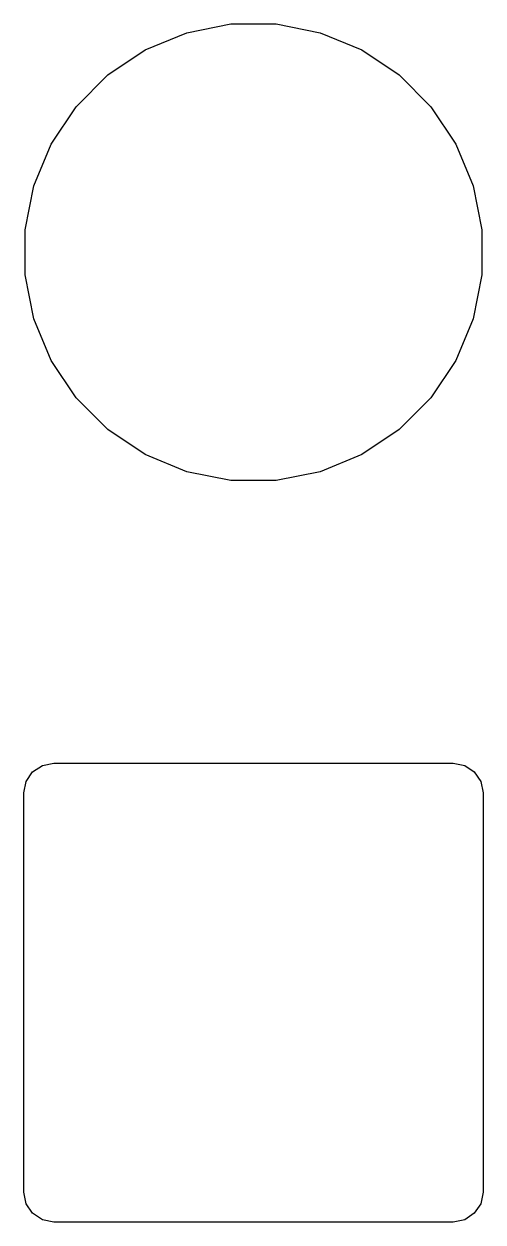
# Model space of a CAD drawing. Header units: inches. Extents: x 2.99 to 5.09, y -3.45 to -2.3.
# Drawn here: x 3.3745 to 3.4365, y -3.4471 to -3.2853 of the extents above.
import ezdxf

# ---------------------------------------------------------------- set-up
doc = ezdxf.new("R2010")
doc.units = ezdxf.units.IN
doc.header["$MEASUREMENT"] = 0
doc.layers.add('B.Mask', color=4, linetype='CONTINUOUS', true_color=0x02ffee)

msp = doc.modelspace()

# ---------------------------------------------------------------- linework, layer by layer
at = {"layer": 'B.Mask', "linetype": 'CONTINUOUS'}
for p, q in [((3.39091, -3.28882), (3.39652, -3.28649)), ((3.39652, -3.28649), (3.40247, -3.28531)), ((3.40247, -3.28531), (3.40855, -3.28531)), ((3.40855, -3.28531), (3.41451, -3.28649)), ((3.41451, -3.28649), (3.42012, -3.28882)), ((3.38586, -3.29219), (3.39091, -3.28882)), ((3.42012, -3.28882), (3.42517, -3.29219)), ((3.38156, -3.29649), (3.38586, -3.29219)), ((3.42517, -3.29219), (3.42946, -3.29649)), ((3.37819, -3.30154), (3.38156, -3.29649)), ((3.42946, -3.29649), (3.43284, -3.30154)), ((3.37586, -3.30715), (3.37819, -3.30154)), ((3.43284, -3.30154), (3.43516, -3.30715)), ((3.37468, -3.3131), (3.37586, -3.30715)), ((3.43516, -3.30715), (3.43635, -3.3131)), ((3.37468, -3.31918), (3.37468, -3.3131)), ((3.43635, -3.3131), (3.43635, -3.31918)), ((3.37586, -3.32514), (3.37468, -3.31918)), ((3.43635, -3.31918), (3.43516, -3.32514)), ((3.37819, -3.33075), (3.37586, -3.32514)), ((3.43516, -3.32514), (3.43284, -3.33075)), ((3.38156, -3.3358), (3.37819, -3.33075)), ((3.43284, -3.33075), (3.42946, -3.3358)), ((3.38586, -3.34009), (3.38156, -3.3358)), ((3.42946, -3.3358), (3.42517, -3.34009)), ((3.39091, -3.34347), (3.38586, -3.34009)), ((3.42517, -3.34009), (3.42012, -3.34347)), ((3.39652, -3.34579), (3.39091, -3.34347)), ((3.42012, -3.34347), (3.41451, -3.34579)), ((3.40247, -3.34698), (3.39652, -3.34579)), ((3.41451, -3.34579), (3.40855, -3.34698)), ((3.40855, -3.34698), (3.40247, -3.34698)), ((3.37701, -3.38546), (3.37854, -3.38516)), ((3.37854, -3.38516), (3.43248, -3.38516)), ((3.43248, -3.38516), (3.43402, -3.38546)), ((3.37483, -3.38764), (3.3757, -3.38633)), ((3.3757, -3.38633), (3.37701, -3.38546)), ((3.43402, -3.38546), (3.43532, -3.38633)), ((3.43532, -3.38633), (3.43619, -3.38764)), ((3.37453, -3.38917), (3.37483, -3.38764)), ((3.43619, -3.38764), (3.4365, -3.38917)), ((3.37453, -3.44311), (3.37453, -3.38917)), ((3.4365, -3.38917), (3.4365, -3.44311)), ((3.37483, -3.44465), (3.37453, -3.44311)), ((3.4365, -3.44311), (3.43619, -3.44465)), ((3.3757, -3.44595), (3.37483, -3.44465)), ((3.43619, -3.44465), (3.43532, -3.44595)), ((3.37701, -3.44682), (3.3757, -3.44595)), ((3.43532, -3.44595), (3.43402, -3.44682)), ((3.37854, -3.44713), (3.37701, -3.44682)), ((3.43248, -3.44713), (3.37854, -3.44713)), ((3.43402, -3.44682), (3.43248, -3.44713))]:
    msp.add_line(p, q, dxfattribs=at)

doc.saveas('drawing.dxf')
